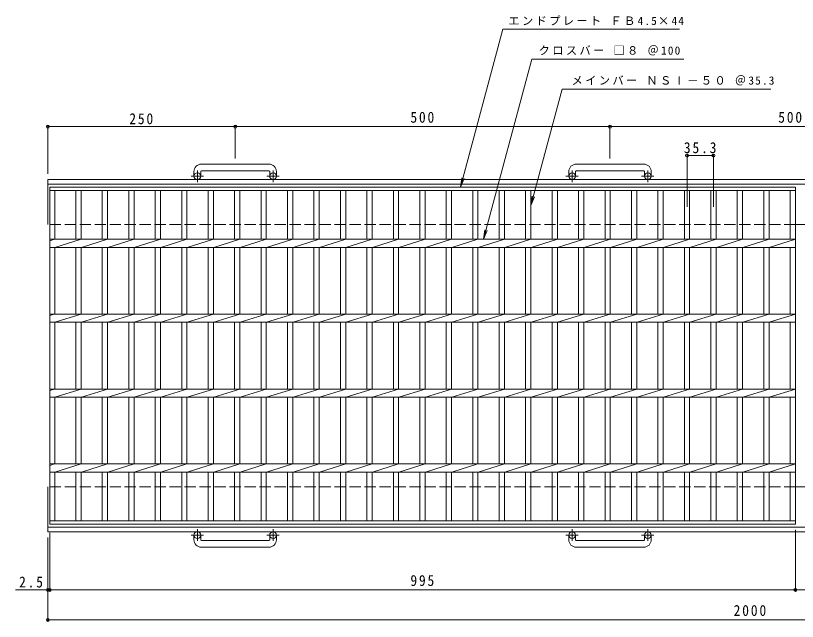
# Model space of a CAD drawing. Units: millimetres, scale not verified. Extents: x -814 to 876, y -685 to 662.
# Drawn here: x -814 to 229, y -147 to 662 of the extents above; entities that cross this region are included whole.
import ezdxf

# ---------------------------------------------------------------- set-up
doc = ezdxf.new("R2010")
doc.units = ezdxf.units.MM
doc.header["$LTSCALE"] = 5
doc.header["$PDMODE"] = 32
doc.header["$PDSIZE"] = 4
doc.linetypes.add('CHAIN1', pattern=[8, 5, -1, 1, -1])
doc.linetypes.add('DASHED3', pattern=[4, 3, -1])
for name, color, linetype, lineweight in [('A-1_ピット', 2, 'Continuous', 9), ('A-2_蓋', 3, 'Continuous', 9), ('A-4_寸法', 7, 'Continuous', 9)]:
    doc.layers.add(name, color=color, linetype=linetype, lineweight=lineweight)
doc.styles.add('ＭＳ ゴシック', font='')
doc.styles.get('ＭＳ ゴシック').set_extended_font_data('MS Gothic')

msp = doc.modelspace()

# ---------------------------------------------------------------- linework, layer by layer
at = {"layer": 'A-1_ピット'}
for p, q in [((-475.637, 463.488), (-565.637, 463.488)), ((24.364, 463.488), (-65.637, 463.488)), ((-575.637, 453.488), (-575.637, 447.388)), ((-566.637, 453.488), (-566.637, 447.388)), ((-565.637, 454.488), (-475.636, 454.488)), ((-474.637, 453.488), (-474.637, 447.388)), ((-465.637, 453.488), (-465.637, 447.388)), ((-75.637, 453.488), (-75.637, 447.388)), ((-66.637, 453.488), (-66.637, 447.388)), ((-65.637, 454.488), (24.364, 454.488)), ((25.364, 453.488), (25.364, 447.388)), ((34.363, 453.488), (34.363, 447.388)), ((329.363, 442.888), (-770.637, 442.888)), ((-770.637, 382.888), (-770.637, 442.888)), ((326.963, 436.888), (-770.637, 436.888)), ((329.363, 382.888), (226.864, 382.888)), ((329.363, 32.888), (226.864, 32.888)), ((331.182, -21.112), (-770.637, -21.112)), ((-575.637, -37.713), (-575.637, -31.613)), ((-566.637, -37.713), (-566.637, -31.613)), ((-565.637, -38.713), (-475.636, -38.713)), ((-474.637, -37.713), (-474.637, -31.613)), ((-465.637, -37.713), (-465.637, -31.613)), ((-75.637, -37.713), (-75.637, -31.613)), ((-66.637, -37.713), (-66.637, -31.613)), ((-65.637, -38.713), (24.364, -38.713)), ((25.364, -37.713), (25.364, -31.613)), ((34.363, -37.713), (34.363, -31.613)), ((-475.637, -47.713), (-565.637, -47.713)), ((24.364, -47.713), (-65.637, -47.713))]:
    msp.add_line(p, q, dxfattribs=at)
at = {"layer": 'A-1_ピット', "linetype": 'CHAIN1'}
for p, q in [((-571.137, 439.281), (-571.137, 454.878)), ((-470.136, 439.281), (-470.136, 454.878)), ((-71.136, 439.281), (-71.136, 454.878)), ((29.863, 439.281), (29.863, 454.878)), ((-562.974, 447.388), (-579.381, 447.388)), ((-461.974, 447.388), (-478.381, 447.388)), ((-62.974, 447.388), (-79.381, 447.388)), ((38.027, 447.388), (21.619, 447.388)), ((-571.137, -23.505), (-571.137, -39.103)), ((-470.136, -23.505), (-470.136, -39.103)), ((-71.136, -23.505), (-71.136, -39.103)), ((29.863, -23.505), (29.863, -39.103)), ((-562.974, -31.613), (-579.381, -31.613)), ((-461.974, -31.613), (-478.381, -31.613)), ((-62.974, -31.613), (-79.381, -31.613)), ((38.027, -31.613), (21.619, -31.613))]:
    msp.add_line(p, q, dxfattribs=at)
at = {"layer": 'A-1_ピット', "linetype": 'DASHED3'}
for p, q in [((226.864, 382.888), (-770.637, 382.888)), ((226.864, 32.888), (-770.637, 32.888))]:
    msp.add_line(p, q, dxfattribs=at)
at = {"layer": 'A-1_ピット'}
msp.add_lwpolyline([(329.363, -27.112), (-770.637, -27.112), (-770.637, 32.888)], dxfattribs=at)
for centre in [(-571.137, 447.388), (-470.137, 447.388), (-71.136, 447.388), (29.863, 447.388), (-571.137, -31.613), (-470.137, -31.613), (-71.136, -31.613), (29.863, -31.613)]:
    msp.add_circle(centre, 4.5, dxfattribs=at)
for centre, radius, start, end in [((-565.637, 453.488), 10, 90, 180), ((-475.637, 453.488), 10, 0, 90), ((-65.637, 453.488), 10, 90, 180), ((24.364, 453.488), 10, 0, 90), ((-565.637, 453.488), 1, 90, 180), ((-475.636, 453.488), 1, 0, 90), ((-65.637, 453.488), 1, 90, 180), ((24.364, 453.488), 1, 0, 90), ((-565.637, -37.713), 10, 180, 270), ((-565.637, -37.713), 1, 180, 270), ((-475.637, -37.713), 10, 270, 0), ((-475.636, -37.713), 1, 270, 0), ((-65.637, -37.713), 10, 180, 270), ((-65.637, -37.713), 1, 180, 270), ((24.364, -37.713), 10, 270, 0), ((24.364, -37.713), 1, 270, 0)]:
    msp.add_arc(centre, radius, start, end, dxfattribs=at)
at = {"layer": 'A-2_蓋'}
for p, q in [((-768.137, -17.112), (-768.137, 432.888)), ((-768.137, 428.388), (226.864, 428.388)), ((-761.136, 363.388), (-761.136, 428.388)), ((-733.236, 428.388), (-733.236, 363.388)), ((-726.236, 428.388), (-726.236, 363.388)), ((-697.936, 428.388), (-697.936, 363.388)), ((-690.936, 428.388), (-690.936, 363.388)), ((-662.636, 428.388), (-662.636, 363.388)), ((-655.636, 428.388), (-655.636, 363.388)), ((-627.336, 428.388), (-627.336, 363.388)), ((-620.336, 428.388), (-620.336, 363.388)), ((-592.036, 428.388), (-592.036, 363.388)), ((-585.036, 428.388), (-585.036, 363.388)), ((-556.736, 428.388), (-556.736, 363.388)), ((-549.736, 428.388), (-549.736, 363.388)), ((-521.436, 428.388), (-521.436, 363.388)), ((-514.436, 428.388), (-514.436, 363.388)), ((-486.136, 428.388), (-486.136, 363.388)), ((-479.136, 428.388), (-479.136, 363.388)), ((-450.836, 428.388), (-450.836, 363.388)), ((-443.836, 428.388), (-443.836, 363.388)), ((-415.536, 428.388), (-415.536, 363.388)), ((-408.536, 428.388), (-408.536, 363.388)), ((-380.236, 428.388), (-380.236, 363.388)), ((-373.236, 428.388), (-373.236, 363.388)), ((-344.937, 428.388), (-344.937, 363.388)), ((-337.936, 428.388), (-337.936, 363.388)), ((-309.636, 428.388), (-309.636, 363.388)), ((-302.636, 428.388), (-302.636, 363.388)), ((-274.336, 428.388), (-274.336, 363.388)), ((-267.336, 428.388), (-267.336, 363.388)), ((-239.037, 428.388), (-239.037, 363.388)), ((-232.037, 428.388), (-232.037, 363.388)), ((-203.736, 428.388), (-203.736, 363.388)), ((-196.736, 428.388), (-196.736, 363.388)), ((-168.437, 428.388), (-168.437, 363.388)), ((-161.437, 428.388), (-161.437, 363.388)), ((-133.136, 428.388), (-133.136, 363.388)), ((-126.137, 428.388), (-126.137, 363.388)), ((-97.836, 428.388), (-97.836, 363.388)), ((-90.836, 428.388), (-90.836, 363.388)), ((-62.537, 428.388), (-62.537, 363.388)), ((-55.537, 428.388), (-55.537, 363.388)), ((-27.236, 428.388), (-27.236, 363.388)), ((-20.237, 428.388), (-20.237, 363.388)), ((8.064, 428.388), (8.064, 363.388)), ((15.064, 428.388), (15.064, 363.388)), ((43.363, 428.388), (43.363, 363.388)), ((50.363, 428.388), (50.363, 363.388)), ((78.663, 428.388), (78.663, 363.388)), ((85.663, 428.388), (85.663, 363.388)), ((113.964, 428.388), (113.964, 363.388)), ((120.964, 428.388), (120.964, 363.388)), ((149.263, 428.388), (149.263, 363.388)), ((156.263, 428.388), (156.263, 363.388)), ((184.564, 428.388), (184.564, 363.388)), ((191.563, 428.388), (191.563, 363.388)), ((219.864, 428.388), (219.864, 363.388)), ((-768.137, 363.388), (226.864, 363.388)), ((-768.137, 361.307), (-761.536, 363.388)), ((-761.136, 352.388), (-726.236, 363.388)), ((-725.836, 352.388), (-690.936, 363.388)), ((-690.536, 352.388), (-655.636, 363.388)), ((-655.236, 352.388), (-620.336, 363.388)), ((-619.936, 352.388), (-585.036, 363.388)), ((-584.636, 352.388), (-549.736, 363.388)), ((-549.336, 352.388), (-514.436, 363.388)), ((-514.036, 352.388), (-479.137, 363.388)), ((-478.736, 352.388), (-443.836, 363.388)), ((-443.436, 352.388), (-408.536, 363.388)), ((-408.136, 352.388), (-373.236, 363.388)), ((-372.836, 352.388), (-337.936, 363.388)), ((-337.536, 352.388), (-302.636, 363.388)), ((-302.236, 352.388), (-267.336, 363.388)), ((-266.936, 352.388), (-232.037, 363.388)), ((-231.636, 352.388), (-196.737, 363.388)), ((-196.336, 352.388), (-161.437, 363.388)), ((-161.036, 352.388), (-126.137, 363.388)), ((-125.736, 352.388), (-90.837, 363.388)), ((-90.437, 352.388), (-55.537, 363.388)), ((-55.137, 352.388), (-20.237, 363.388)), ((-19.837, 352.388), (15.063, 363.388)), ((15.464, 352.388), (50.363, 363.388)), ((50.763, 352.388), (85.663, 363.388)), ((86.064, 352.388), (120.963, 363.388)), ((121.364, 352.388), (156.263, 363.388)), ((156.663, 352.388), (191.563, 363.388)), ((191.963, 352.388), (226.863, 363.388)), ((-768.137, 352.388), (226.864, 352.388)), ((-761.136, 263.387), (-761.136, 352.388)), ((-733.236, 352.388), (-733.236, 263.387)), ((-726.236, 352.388), (-726.236, 263.387)), ((-697.936, 352.388), (-697.936, 263.387)), ((-690.936, 352.388), (-690.936, 263.387)), ((-662.636, 352.388), (-662.636, 263.387)), ((-655.636, 352.388), (-655.636, 263.387)), ((-627.336, 352.388), (-627.336, 263.387)), ((-620.336, 352.388), (-620.336, 263.387)), ((-592.036, 352.388), (-592.036, 263.387)), ((-585.036, 352.388), (-585.036, 263.387)), ((-556.736, 352.388), (-556.736, 263.387)), ((-549.736, 352.388), (-549.736, 263.387)), ((-521.436, 352.388), (-521.436, 263.387)), ((-514.436, 352.388), (-514.436, 263.387)), ((-486.136, 352.388), (-486.136, 263.387)), ((-479.136, 352.388), (-479.136, 263.387)), ((-450.836, 352.388), (-450.836, 263.387)), ((-443.836, 352.388), (-443.836, 263.387)), ((-415.536, 352.388), (-415.536, 263.387)), ((-408.536, 352.388), (-408.536, 263.387)), ((-380.236, 352.388), (-380.236, 263.387)), ((-373.236, 352.388), (-373.236, 263.387)), ((-344.937, 352.388), (-344.937, 263.387)), ((-337.936, 352.388), (-337.936, 263.387)), ((-309.636, 352.388), (-309.636, 263.387)), ((-302.636, 352.388), (-302.636, 263.387)), ((-274.336, 352.388), (-274.336, 263.387)), ((-267.336, 352.388), (-267.336, 263.387)), ((-239.037, 352.388), (-239.037, 263.387)), ((-232.037, 352.388), (-232.037, 263.387)), ((-203.736, 352.388), (-203.736, 263.387)), ((-196.736, 352.388), (-196.736, 263.387)), ((-168.437, 352.388), (-168.437, 263.387)), ((-161.437, 352.388), (-161.437, 263.387)), ((-133.136, 352.388), (-133.136, 263.387)), ((-126.137, 352.388), (-126.137, 263.387)), ((-97.836, 352.388), (-97.836, 263.387)), ((-90.836, 352.388), (-90.836, 263.387)), ((-62.537, 352.388), (-62.537, 263.387)), ((-55.537, 352.388), (-55.537, 263.387)), ((-27.236, 352.388), (-27.236, 263.387)), ((-20.237, 352.388), (-20.237, 263.387)), ((8.064, 352.388), (8.064, 263.387)), ((15.064, 352.388), (15.064, 263.387)), ((43.363, 352.388), (43.363, 263.387)), ((50.363, 352.388), (50.363, 263.387)), ((78.663, 352.388), (78.663, 263.387)), ((85.663, 352.388), (85.663, 263.387)), ((113.964, 352.388), (113.964, 263.387)), ((120.964, 352.388), (120.964, 263.387)), ((149.263, 352.388), (149.263, 263.387)), ((156.263, 352.388), (156.263, 263.387)), ((184.564, 352.388), (184.564, 263.387)), ((191.563, 352.388), (191.563, 263.387)), ((219.864, 352.388), (219.864, 263.387)), ((-768.137, 263.388), (226.864, 263.388)), ((-768.137, 261.307), (-761.536, 263.388)), ((-761.136, 252.388), (-726.236, 263.388)), ((-725.836, 252.388), (-690.936, 263.388)), ((-690.536, 252.388), (-655.636, 263.388)), ((-655.236, 252.388), (-620.336, 263.388)), ((-619.936, 252.388), (-585.036, 263.388)), ((-584.636, 252.388), (-549.736, 263.388)), ((-549.336, 252.388), (-514.436, 263.388)), ((-514.036, 252.388), (-479.137, 263.388)), ((-478.736, 252.388), (-443.836, 263.388)), ((-443.436, 252.388), (-408.536, 263.388)), ((-408.136, 252.388), (-373.236, 263.388)), ((-372.836, 252.388), (-337.936, 263.388)), ((-337.536, 252.388), (-302.636, 263.388)), ((-302.236, 252.388), (-267.336, 263.388)), ((-266.936, 252.388), (-232.037, 263.388)), ((-231.636, 252.388), (-196.737, 263.388)), ((-196.336, 252.388), (-161.437, 263.388)), ((-161.036, 252.388), (-126.137, 263.388)), ((-125.736, 252.388), (-90.837, 263.388)), ((-90.437, 252.388), (-55.537, 263.388)), ((-55.137, 252.388), (-20.237, 263.388)), ((-19.837, 252.388), (15.063, 263.388)), ((15.464, 252.388), (50.363, 263.388)), ((50.763, 252.388), (85.663, 263.388)), ((86.064, 252.388), (120.963, 263.388)), ((121.364, 252.388), (156.263, 263.388)), ((156.663, 252.388), (191.563, 263.388)), ((191.963, 252.388), (226.863, 263.388)), ((-768.137, 252.388), (226.864, 252.388)), ((-761.136, 163.388), (-761.136, 252.388)), ((-733.236, 252.388), (-733.236, 163.388)), ((-726.236, 252.388), (-726.236, 163.388)), ((-697.936, 252.388), (-697.936, 163.388)), ((-690.936, 252.388), (-690.936, 163.388)), ((-662.636, 252.388), (-662.636, 163.388)), ((-655.636, 252.388), (-655.636, 163.388)), ((-627.336, 252.388), (-627.336, 163.388)), ((-620.336, 252.388), (-620.336, 163.388)), ((-592.036, 252.388), (-592.036, 163.388)), ((-585.036, 252.388), (-585.036, 163.388)), ((-556.736, 252.388), (-556.736, 163.388)), ((-549.736, 252.388), (-549.736, 163.388)), ((-521.436, 252.388), (-521.436, 163.388)), ((-514.436, 252.388), (-514.436, 163.388)), ((-486.136, 252.388), (-486.136, 163.388)), ((-479.136, 252.388), (-479.136, 163.388)), ((-450.836, 252.388), (-450.836, 163.388)), ((-443.836, 252.388), (-443.836, 163.388)), ((-415.536, 252.388), (-415.536, 163.388)), ((-408.536, 252.388), (-408.536, 163.388)), ((-380.236, 252.388), (-380.236, 163.388)), ((-373.236, 252.388), (-373.236, 163.388)), ((-344.937, 252.388), (-344.937, 163.388)), ((-337.936, 252.388), (-337.936, 163.388)), ((-309.636, 252.388), (-309.636, 163.388)), ((-302.636, 252.388), (-302.636, 163.388)), ((-274.336, 252.388), (-274.336, 163.388)), ((-267.336, 252.388), (-267.336, 163.388)), ((-239.037, 252.388), (-239.037, 163.388)), ((-232.037, 252.388), (-232.037, 163.388)), ((-203.736, 252.388), (-203.736, 163.388)), ((-196.736, 252.388), (-196.736, 163.388)), ((-168.437, 252.388), (-168.437, 163.388)), ((-161.437, 252.388), (-161.437, 163.388)), ((-133.136, 252.388), (-133.136, 163.388)), ((-126.137, 252.388), (-126.137, 163.388)), ((-97.836, 252.388), (-97.836, 163.388)), ((-90.836, 252.388), (-90.836, 163.388)), ((-62.537, 252.388), (-62.537, 163.388)), ((-55.537, 252.388), (-55.537, 163.388)), ((-27.236, 252.388), (-27.236, 163.388)), ((-20.237, 252.388), (-20.237, 163.388)), ((8.064, 252.388), (8.064, 163.388)), ((15.064, 252.388), (15.064, 163.388)), ((43.363, 252.388), (43.363, 163.388)), ((50.363, 252.388), (50.363, 163.388)), ((78.663, 252.388), (78.663, 163.388)), ((85.663, 252.388), (85.663, 163.388)), ((113.964, 252.388), (113.964, 163.388)), ((120.964, 252.388), (120.964, 163.388)), ((149.263, 252.388), (149.263, 163.388)), ((156.263, 252.388), (156.263, 163.388)), ((184.564, 252.388), (184.564, 163.388)), ((191.563, 252.388), (191.563, 163.388)), ((219.864, 252.388), (219.864, 163.388)), ((-768.137, 163.388), (226.864, 163.388)), ((-768.137, 161.307), (-761.536, 163.388)), ((-761.136, 152.388), (-726.236, 163.388)), ((-725.836, 152.388), (-690.936, 163.388)), ((-690.536, 152.388), (-655.636, 163.388)), ((-655.236, 152.388), (-620.336, 163.388)), ((-619.936, 152.388), (-585.036, 163.388)), ((-584.636, 152.388), (-549.736, 163.388)), ((-549.336, 152.388), (-514.436, 163.388)), ((-514.036, 152.388), (-479.137, 163.388)), ((-478.736, 152.388), (-443.836, 163.388)), ((-443.436, 152.388), (-408.536, 163.388)), ((-408.136, 152.388), (-373.236, 163.388)), ((-372.836, 152.388), (-337.936, 163.388)), ((-337.536, 152.388), (-302.636, 163.388)), ((-302.236, 152.388), (-267.336, 163.388)), ((-266.936, 152.388), (-232.037, 163.388)), ((-231.636, 152.388), (-196.737, 163.388)), ((-196.336, 152.388), (-161.437, 163.388)), ((-161.036, 152.388), (-126.137, 163.388)), ((-125.736, 152.388), (-90.837, 163.388)), ((-90.437, 152.388), (-55.537, 163.388)), ((-55.137, 152.388), (-20.237, 163.388)), ((-19.837, 152.388), (15.063, 163.388)), ((15.464, 152.388), (50.363, 163.388)), ((50.763, 152.388), (85.663, 163.388)), ((86.064, 152.388), (120.963, 163.388)), ((121.364, 152.388), (156.263, 163.388)), ((156.663, 152.388), (191.563, 163.388)), ((191.963, 152.388), (226.863, 163.388)), ((-768.137, 152.388), (226.864, 152.388)), ((-761.136, 63.387), (-761.136, 152.388)), ((-733.236, 152.388), (-733.236, 63.387)), ((-726.236, 152.388), (-726.236, 63.387)), ((-697.936, 152.388), (-697.936, 63.387)), ((-690.936, 152.388), (-690.936, 63.387)), ((-662.636, 152.388), (-662.636, 63.387)), ((-655.636, 152.388), (-655.636, 63.387)), ((-627.336, 152.388), (-627.336, 63.387)), ((-620.336, 152.388), (-620.336, 63.387)), ((-592.036, 152.388), (-592.036, 63.387)), ((-585.036, 152.388), (-585.036, 63.387)), ((-556.736, 152.388), (-556.736, 63.387)), ((-549.736, 152.388), (-549.736, 63.387)), ((-521.436, 152.388), (-521.436, 63.387)), ((-514.436, 152.388), (-514.436, 63.387)), ((-486.136, 152.388), (-486.136, 63.387)), ((-479.136, 152.388), (-479.136, 63.387)), ((-450.836, 152.388), (-450.836, 63.387)), ((-443.836, 152.388), (-443.836, 63.387)), ((-415.536, 152.388), (-415.536, 63.387)), ((-408.536, 152.388), (-408.536, 63.387)), ((-380.236, 152.388), (-380.236, 63.387)), ((-373.236, 152.388), (-373.236, 63.387)), ((-344.937, 152.388), (-344.937, 63.387)), ((-337.936, 152.388), (-337.936, 63.387)), ((-309.636, 152.388), (-309.636, 63.387)), ((-302.636, 152.388), (-302.636, 63.387)), ((-274.336, 152.388), (-274.336, 63.387)), ((-267.336, 152.388), (-267.336, 63.387)), ((-239.037, 152.388), (-239.037, 63.387)), ((-232.037, 152.388), (-232.037, 63.387)), ((-203.736, 152.388), (-203.736, 63.387)), ((-196.736, 152.388), (-196.736, 63.387)), ((-168.437, 152.388), (-168.437, 63.387)), ((-161.437, 152.388), (-161.437, 63.387)), ((-133.136, 152.388), (-133.136, 63.387)), ((-126.137, 152.388), (-126.137, 63.387)), ((-97.836, 152.388), (-97.836, 63.387)), ((-90.836, 152.388), (-90.836, 63.387)), ((-62.537, 152.388), (-62.537, 63.387)), ((-55.537, 152.388), (-55.537, 63.387)), ((-27.236, 152.388), (-27.236, 63.387)), ((-20.237, 152.388), (-20.237, 63.387)), ((8.064, 152.388), (8.064, 63.387)), ((15.064, 152.388), (15.064, 63.387)), ((43.363, 152.388), (43.363, 63.387)), ((50.363, 152.388), (50.363, 63.387)), ((78.663, 152.388), (78.663, 63.387)), ((85.663, 152.388), (85.663, 63.387)), ((113.964, 152.388), (113.964, 63.387)), ((120.964, 152.388), (120.964, 63.387)), ((149.263, 152.388), (149.263, 63.387)), ((156.263, 152.388), (156.263, 63.387)), ((184.564, 152.388), (184.564, 63.387)), ((191.563, 152.388), (191.563, 63.387)), ((219.864, 152.388), (219.864, 63.387)), ((-768.137, 63.388), (226.864, 63.388)), ((-768.137, 61.307), (-761.536, 63.388)), ((-761.136, 52.388), (-726.236, 63.388)), ((-725.836, 52.388), (-690.936, 63.388)), ((-690.536, 52.388), (-655.636, 63.388)), ((-655.236, 52.388), (-620.336, 63.388)), ((-619.936, 52.388), (-585.036, 63.388)), ((-584.636, 52.388), (-549.736, 63.388)), ((-549.336, 52.388), (-514.436, 63.388)), ((-514.036, 52.388), (-479.137, 63.388)), ((-478.736, 52.388), (-443.836, 63.388)), ((-443.436, 52.388), (-408.536, 63.388)), ((-408.136, 52.388), (-373.236, 63.388)), ((-372.836, 52.388), (-337.936, 63.388)), ((-337.536, 52.388), (-302.636, 63.388)), ((-302.236, 52.388), (-267.336, 63.388)), ((-266.936, 52.388), (-232.037, 63.388)), ((-231.636, 52.388), (-196.737, 63.388)), ((-196.336, 52.388), (-161.437, 63.388)), ((-161.036, 52.388), (-126.137, 63.388)), ((-125.736, 52.388), (-90.837, 63.388)), ((-90.437, 52.388), (-55.537, 63.388)), ((-55.137, 52.388), (-20.237, 63.388)), ((-19.837, 52.388), (15.063, 63.388)), ((15.464, 52.388), (50.363, 63.388)), ((50.763, 52.388), (85.663, 63.388)), ((86.064, 52.388), (120.963, 63.388)), ((121.364, 52.388), (156.263, 63.388)), ((156.663, 52.388), (191.563, 63.388)), ((191.963, 52.388), (226.863, 63.388)), ((-768.137, 52.388), (226.864, 52.388)), ((-761.136, -12.612), (-761.136, 52.388)), ((-733.236, 52.388), (-733.236, -12.612)), ((-726.236, 52.388), (-726.236, -12.612)), ((-697.936, 52.388), (-697.936, -12.612)), ((-690.936, 52.388), (-690.936, -12.612)), ((-662.636, 52.388), (-662.636, -12.612)), ((-655.636, 52.388), (-655.636, -12.612)), ((-627.336, 52.388), (-627.336, -12.612)), ((-620.336, 52.388), (-620.336, -12.612)), ((-592.036, 52.388), (-592.036, -12.612)), ((-585.036, 52.388), (-585.036, -12.612)), ((-556.736, 52.388), (-556.736, -12.612)), ((-549.736, 52.388), (-549.736, -12.612)), ((-521.436, 52.388), (-521.436, -12.612)), ((-514.436, 52.388), (-514.436, -12.612)), ((-486.136, 52.388), (-486.136, -12.612)), ((-479.136, 52.388), (-479.136, -12.612)), ((-450.836, 52.388), (-450.836, -12.612)), ((-443.836, 52.388), (-443.836, -12.612)), ((-415.536, 52.388), (-415.536, -12.612)), ((-408.536, 52.388), (-408.536, -12.612)), ((-380.236, 52.388), (-380.236, -12.612)), ((-373.236, 52.388), (-373.236, -12.612)), ((-344.937, 52.388), (-344.937, -12.612)), ((-337.936, 52.388), (-337.936, -12.612)), ((-309.636, 52.388), (-309.636, -12.612)), ((-302.636, 52.388), (-302.636, -12.612)), ((-274.336, 52.388), (-274.336, -12.612)), ((-267.336, 52.388), (-267.336, -12.612)), ((-239.037, 52.388), (-239.037, -12.612)), ((-232.037, 52.388), (-232.037, -12.612)), ((-203.736, 52.388), (-203.736, -12.612)), ((-196.736, 52.388), (-196.736, -12.612)), ((-168.437, 52.388), (-168.437, -12.612)), ((-161.437, 52.388), (-161.437, -12.612)), ((-133.136, 52.388), (-133.136, -12.612)), ((-126.137, 52.388), (-126.137, -12.612)), ((-97.836, 52.388), (-97.836, -12.612)), ((-90.836, 52.388), (-90.836, -12.612)), ((-62.537, 52.388), (-62.537, -12.612)), ((-55.537, 52.388), (-55.537, -12.612)), ((-27.236, 52.388), (-27.236, -12.612)), ((-20.237, 52.388), (-20.237, -12.612)), ((8.064, 52.388), (8.064, -12.612)), ((15.064, 52.388), (15.064, -12.612)), ((43.363, 52.388), (43.363, -12.612)), ((50.363, 52.388), (50.363, -12.612)), ((78.663, 52.388), (78.663, -12.612)), ((85.663, 52.388), (85.663, -12.612)), ((113.964, 52.388), (113.964, -12.612)), ((120.964, 52.388), (120.964, -12.612)), ((149.263, 52.388), (149.263, -12.612)), ((156.263, 52.388), (156.263, -12.612)), ((184.564, 52.388), (184.564, -12.612)), ((191.563, 52.388), (191.563, -12.612)), ((219.864, 52.388), (219.864, -12.612)), ((226.864, -12.612), (-768.137, -12.612)), ((226.864, -17.112), (-768.137, -17.112))]:
    msp.add_line(p, q, dxfattribs=at)
msp.add_lwpolyline([(-768.137, 432.888), (226.864, 432.888), (226.864, -17.112)], dxfattribs=at)
at = {"layer": 'A-4_寸法'}
for p, q in [((-220.013, 432.888), (-163.583, 643.488)), ((-163.583, 643.488), (72.073, 643.488)), ((-189.286, 363.388), (-124.951, 603.488)), ((-124.951, 603.488), (77.84, 603.488)), ((-126.137, 408.388), (-84.578, 563.488)), ((-84.578, 563.488), (193.779, 563.488)), ((-770.637, 450.388), (-770.637, 514.988)), ((-770.637, 513.488), (329.363, 513.488)), ((-520.636, 470.988), (-520.636, 514.988)), ((-20.636, 470.988), (-20.636, 514.988)), ((82.163, 406.358), (82.163, 476.363)), ((82.163, 474.863), (117.464, 474.863)), ((117.464, 406.358), (117.464, 476.363)), ((-220.013, 432.888), (-218.382, 445.281)), ((-220.013, 432.888), (-215.23, 444.436)), ((-126.137, 408.388), (-124.505, 420.781)), ((-126.137, 408.388), (-121.353, 419.937)), ((-189.286, 363.388), (-187.654, 375.781)), ((-189.286, 363.388), (-184.502, 374.936)), ((-768.137, -28.612), (-768.137, -106.162)), ((226.864, -24.612), (226.864, -106.162)), ((-770.637, -34.612), (-770.637, -146.162)), ((-813.595, -104.662), (263.185, -104.662)), ((-770.637, -144.662), (329.363, -144.662))]:
    msp.add_line(p, q, dxfattribs=at)
for p in [(-770.637, 513.488), (-520.636, 513.488), (-20.636, 513.488), (82.163, 474.863), (117.464, 474.863), (-770.637, -104.662), (-768.137, -104.662), (226.864, -104.662), (-770.637, -144.662)]:
    msp.add_point(p, dxfattribs=at)

# ---------------------------------------------------------------- texts
at = {"layer": 'A-4_寸法', "char_height": 11, "attachment_point": 7, "style": 'ＭＳ ゴシック'}
for s, insert in [('\\T1.21;エンドプレート\\~ＦＢ4.5×44', (-156.221, 648.488)), ('\\T1.21;クロスバー\\~□８\\~＠100', (-115.825, 608.488)), ('\\T1.21;メインバー\\~ＮＳⅠ－５０\\~＠35.3', (-71.864, 568.488))]:
    msp.add_mtext(s, dxfattribs=dict(at, insert=insert))
at = {"layer": 'A-4_寸法', "color": 2, "char_height": 14.66, "attachment_point": 7, "style": 'ＭＳ ゴシック'}
for s, insert in [('\\T1.27;\\W0.9;500', (-286.886, 518.488)), ('\\T1.27;\\W0.9;500', (203.874, 518.488)), ('\\T1.27;\\W0.9;250', (-661.887, 516.488)), ('\\T1.28;\\W0.9;35.3', (77.938, 477.863)), ('\\T1.27;\\W0.9;2.5', (-808.976, -101.662)), ('\\T1.27;\\W0.9;995', (-286.887, -99.662)), ('\\T1.28;\\W0.9;2000', (144.318, -139.662))]:
    msp.add_mtext(s, dxfattribs=dict(at, insert=insert))

doc.saveas('drawing.dxf')
